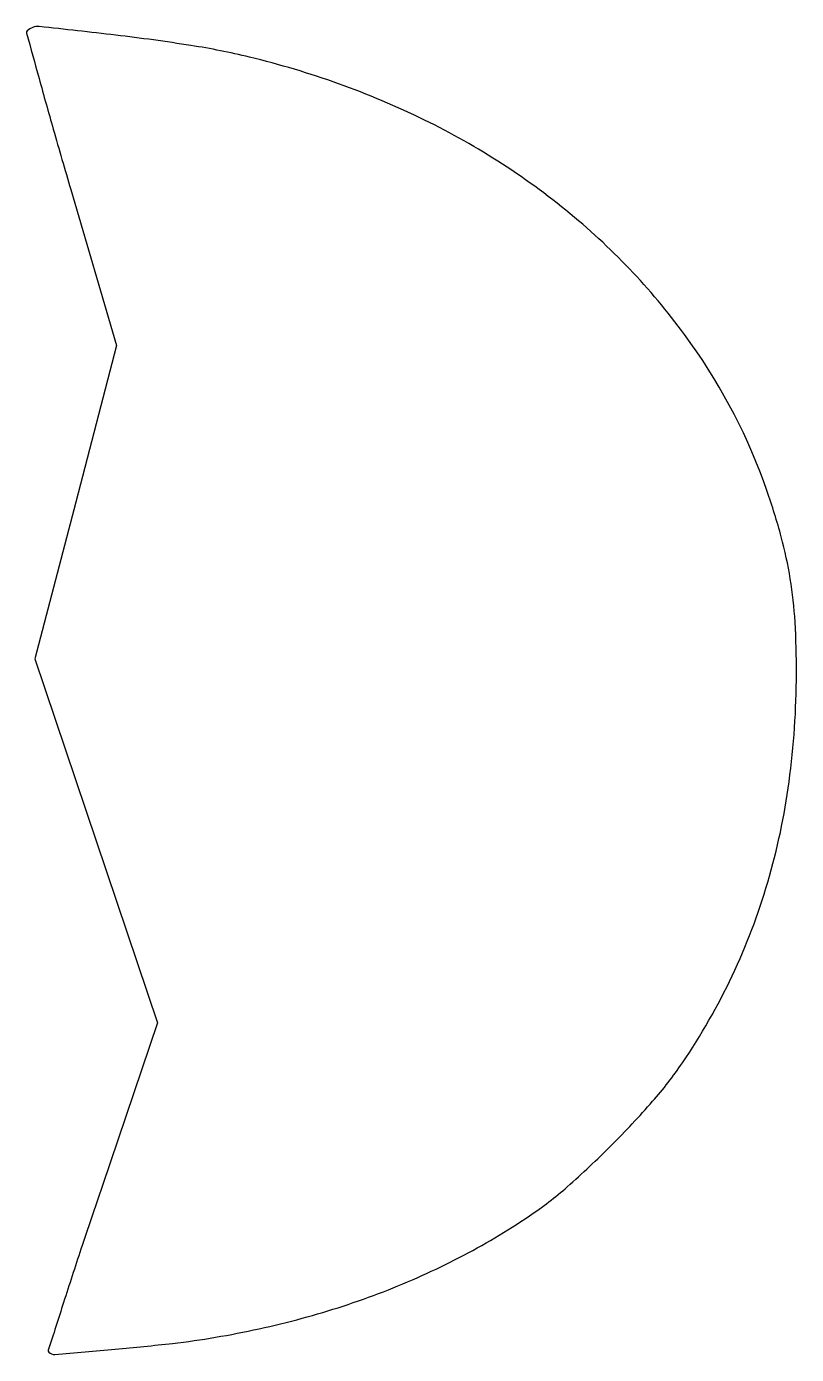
# Model space of a CAD drawing. Extents: x 1 to 193, y 0 to 332.
import ezdxf

# ---------------------------------------------------------------- set-up
doc = ezdxf.new("R2010")
doc.units = 0

msp = doc.modelspace()

# ---------------------------------------------------------------- linework, layer by layer
msp.add_lwpolyline([(0.918978, 330.590066, 0.268313), (0.773393, 330.036854, 0.000344), (3.877076, 318.718452, 0.002735), (7.450182, 305.995911, 0.001664), (11.805002, 290.998173), (23.272048, 251.991724), (13.068079, 212.821451), (2.864109, 173.651178), (18.176082, 128.172262), (33.488055, 82.693346), (19.635327, 41.788707, 0.001457), (14.361998, 26.066872, 0.002402), (10.007461, 12.744182, 0.000259), (6.191213, 0.85447, 0.280924), (6.312381, 0.354286, 0.220794), (7.83492, -0.202836, 0.00134), (22.938316, 1.107044, 0.00599), (37.274914, 2.56244, 0.013813), (48, 4.082303, 0.023661), (69.678789, 8.832558, 0.02639), (90.018619, 15.478094, 0.027208), (108.971085, 24.009157, 0.028866), (126.5, 34.399587, 0.031996), (135.972367, 41.702157, 0.016177), (146.971934, 52.01292, 0.016179), (157.319306, 63.053403, 0.030887), (164.76032, 72.662971, 0.038769), (177.227737, 94.455889, 0.039285), (186.117739, 117.817785, 0.038102), (191.44477, 142.944045, 0.032399), (193.286676, 170, 0.015492), (192.929498, 182.85161, 0.025307), (191.739906, 193.684951, 0.026076), (189.494799, 204.110151, 0.017814), (185.914754, 215.688407, 0.070826), (166.895906, 252.496651, 0.063942), (137.784304, 283.99473, 0.060985), (100.255851, 308.326804, 0.05437), (56.5, 324.040212, 0.01994), (41.87564, 326.947895, 0.009772), (23.056826, 329.539384, 0.003369), (3.926823, 331.663134, 0.227038)], format="xyb", close=True)

doc.saveas('drawing.dxf')
